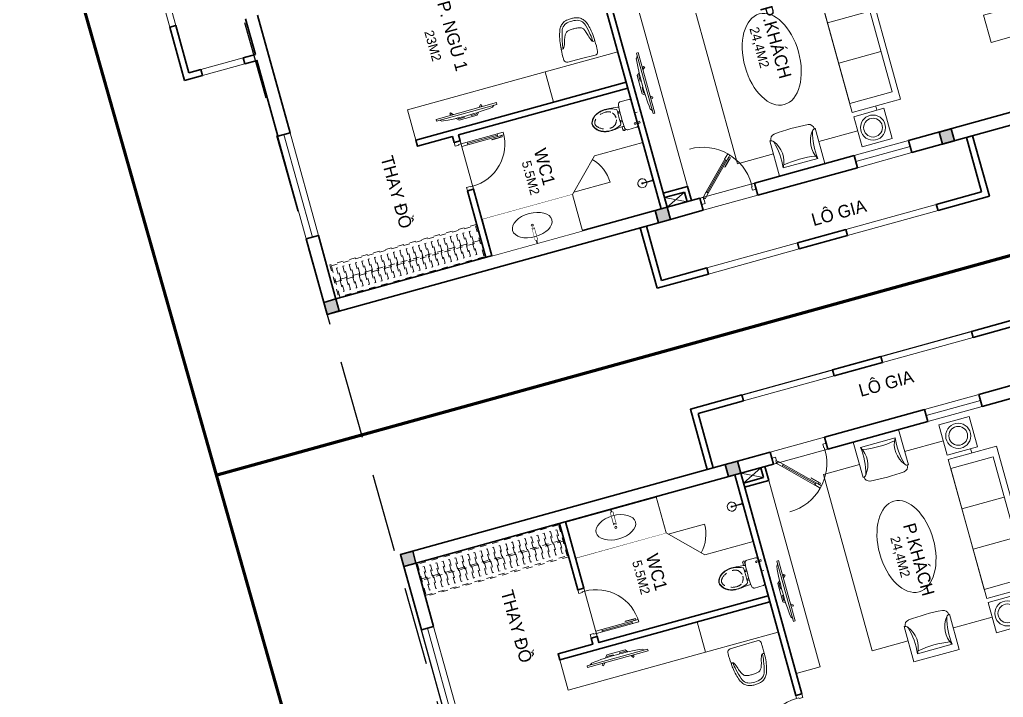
# Model space of a CAD drawing. Header units: metres. Extents: x 568336 to 569219, y 2065964 to 2066430.
# Drawn here: x 568446.15 to 568461.84, y 2066312 to 2066322.81 of the extents above; entities that cross this region are included whole.
import ezdxf

# ---------------------------------------------------------------- set-up
doc = ezdxf.new("R2010")
doc.units = ezdxf.units.M
for name, pattern in [('$AUDIT_BAD_LTYPE2', [0]), ('HIDDEN', [0.375, 0.25, -0.125]), ('X-5M-G-MB PHONGNGU$0$HIDDEN2', [0.1875, 0.125, -0.0625]), ('xref-thap C (mb tang 32-2)$0$HIDDEN', [0.375, 0.25, -0.125])]:
    doc.linetypes.add(name, pattern=pattern)
doc.layers.get('0').update_dxf_attribs({"linetype": 'CONTINUOUS'})
doc.layers.get('DEFPOINTS').update_dxf_attribs({"linetype": 'CONTINUOUS'})
doc.layers.add('-AREA', color=2, linetype='CONTINUOUS', plot=False)
for name, color, linetype, lineweight in [('-CONCRETE', 1, 'CONTINUOUS', 35), ('-DIM', 9, 'CONTINUOUS', 13), ('-DOOR', 137, 'CONTINUOUS', 9), ('-FURNITURE', 46, 'CONTINUOUS', 9), ('-LINE1', 7, 'CONTINUOUS', 18), ('-TEXT', 7, 'CONTINUOUS', 15), ('-WALL', 4, 'CONTINUOUS', 35), ('TEXT25', 2, 'CONTINUOUS', 13)]:
    doc.layers.add(name, color=color, linetype=linetype, lineweight=lineweight)
doc.layers.add('-RANH GIOI LO DAT', color=12, linetype='CONTINUOUS')
doc.layers.add('RANHGIOI', color=2, linetype='HIDDEN')
doc.styles.add('SVN_AVO_thuong', font='')
doc.styles.add('T1', font='', dxfattribs={"height": 200})
doc.styles.add('vnavanth', font='', dxfattribs={"width": 0.8})
doc.styles.get('SVN_AVO_thuong').set_extended_font_data('SVN-Avo')
doc.styles.get('T1').set_extended_font_data('VNgeometric Light')
doc.styles.get('vnavanth').set_extended_font_data('.VnAvantH')

# ---------------------------------------------------------------- blocks, each defined once
blk = doc.blocks.new('*U229')
at = {"linetype": 'X-5M-G-MB PHONGNGU$0$HIDDEN2'}
for points in [[(0, 600), (0, 0), (2590, 0), (2590, 600)], [(2570, 580), (2570, 20), (20, 20), (20, 580)], [(2570, 287), (2570, 313), (20, 313), (20, 287)], [(114, 319), (109, 319), (109, 280), (114, 280)], [(228, 319), (223, 319), (223, 280), (228, 280)], [(342, 319), (337, 319), (337, 280), (342, 280)], [(456, 319), (451, 319), (451, 280), (456, 280)], [(570, 319), (565, 319), (565, 280), (570, 280)], [(684, 319), (679, 319), (679, 280), (684, 280)], [(798, 319), (793, 319), (793, 280), (798, 280)], [(912, 319), (907, 319), (907, 280), (912, 280)], [(1026, 319), (1021, 319), (1021, 280), (1026, 280)], [(1140, 319), (1135, 319), (1135, 280), (1140, 280)], [(1254, 319), (1249, 319), (1249, 280), (1254, 280)], [(1368, 319), (1363, 319), (1363, 280), (1368, 280)], [(1482, 319), (1477, 319), (1477, 280), (1482, 280)], [(1596, 319), (1591, 319), (1591, 280), (1596, 280)], [(1710, 319), (1705, 319), (1705, 280), (1710, 280)], [(1824, 319), (1819, 319), (1819, 280), (1824, 280)], [(1938, 319), (1933, 319), (1933, 280), (1938, 280)], [(2052, 319), (2047, 319), (2047, 280), (2052, 280)], [(2166, 319), (2161, 319), (2161, 280), (2166, 280)], [(2280, 319), (2275, 319), (2275, 280), (2280, 280)], [(2394, 319), (2389, 319), (2389, 280), (2394, 280)], [(2508, 319), (2503, 319), (2503, 280), (2508, 280)]]:
    blk.add_lwpolyline(points, close=True, dxfattribs=at)
for points in [[(122, 313), (122, 515), (100, 515), (100, 313)], [(236, 313), (236, 515), (214, 515), (214, 313)], [(350, 313), (350, 515), (328, 515), (328, 313)], [(464, 313), (464, 515), (442, 515), (442, 313)], [(578, 313), (578, 515), (556, 515), (556, 313)], [(692, 313), (692, 515), (670, 515), (670, 313)], [(806, 313), (806, 515), (784, 515), (784, 313)], [(920, 313), (920, 515), (898, 515), (898, 313)], [(1034, 313), (1034, 515), (1012, 515), (1012, 313)], [(1148, 313), (1148, 515), (1126, 515), (1126, 313)], [(1262, 313), (1262, 515), (1240, 515), (1240, 313)], [(1376, 313), (1376, 515), (1354, 515), (1354, 313)], [(1490, 313), (1490, 515), (1468, 515), (1468, 313)], [(1604, 313), (1604, 515), (1582, 515), (1582, 313)], [(1718, 313), (1718, 515), (1696, 515), (1696, 313)], [(1832, 313), (1832, 515), (1810, 515), (1810, 313)], [(1946, 313), (1946, 515), (1924, 515), (1924, 313)], [(2060, 313), (2060, 515), (2038, 515), (2038, 313)], [(2174, 313), (2174, 515), (2152, 515), (2152, 313)], [(2288, 313), (2288, 515), (2266, 515), (2266, 313)], [(2402, 313), (2402, 515), (2380, 515), (2380, 313)], [(2516, 313), (2516, 515), (2494, 515), (2494, 313)], [(100, 287), (100, 92), (122, 92), (122, 287)], [(214, 287), (214, 92), (236, 92), (236, 287)], [(328, 287), (328, 92), (350, 92), (350, 287)], [(442, 287), (442, 92), (464, 92), (464, 287)], [(556, 287), (556, 92), (578, 92), (578, 287)], [(670, 287), (670, 92), (692, 92), (692, 287)], [(784, 287), (784, 92), (806, 92), (806, 287)], [(898, 287), (898, 92), (920, 92), (920, 287)], [(1012, 287), (1012, 92), (1034, 92), (1034, 287)], [(1126, 287), (1126, 92), (1148, 92), (1148, 287)], [(1240, 287), (1240, 92), (1262, 92), (1262, 287)], [(1354, 287), (1354, 92), (1376, 92), (1376, 287)], [(1468, 287), (1468, 92), (1490, 92), (1490, 287)], [(1582, 287), (1582, 92), (1604, 92), (1604, 287)], [(1696, 287), (1696, 92), (1718, 92), (1718, 287)], [(1810, 287), (1810, 92), (1832, 92), (1832, 287)], [(1924, 287), (1924, 92), (1946, 92), (1946, 287)], [(2038, 287), (2038, 92), (2060, 92), (2060, 287)], [(2152, 287), (2152, 92), (2174, 92), (2174, 287)], [(2266, 287), (2266, 92), (2288, 92), (2288, 287)], [(2380, 287), (2380, 92), (2402, 92), (2402, 287)], [(2494, 287), (2494, 92), (2516, 92), (2516, 287)]]:
    blk.add_lwpolyline(points, dxfattribs=at)
blk = doc.blocks.new('Sink_Cicle')
blk.add_lwpolyline([(17, -50), (-17, -50), (-18, -252), (17, -252)], close=True)
blk.add_circle((0, -300), 17.5)
at = {"layer": 'DEFPOINTS'}
blk.add_line((0, -100), (0, 0), dxfattribs=at)
blk.add_wipeout([(17, -50), (-17, -50), (-18, -252), (17, -252)])
at = {"layer": '-FURNITURE', "linetype": 'Continuous'}
blk.add_ellipse((0, -300), major_axis=(-325, 0), ratio=0.584615, dxfattribs=at)
blk.add_line((-18, -237), (17, -237))
blk = doc.blocks.new('*U230')
at = {"ltscale": 300}
blk.add_lwpolyline([(0, 0), (1500, 0), (1500, -600), (0, -600)], close=True, dxfattribs=at)
blk.add_wipeout([(0, 0), (1500, 0), (1500, -600), (0, -600)], dxfattribs=at)
blk.add_blockref('Sink_Cicle', (750, 0), dxfattribs=at)
blk = doc.blocks.new('A$C18251349')
at = {"layer": '-LINE1'}
for points in [[(900, 4650), (1000, 4650), (1000, 3150), (900, 3150)], [(1000, 2350), (900, 2350), (900, 850), (1000, 850)]]:
    blk.add_lwpolyline(points, close=True, dxfattribs=at)
at = {"layer": '-WALL'}
for p, q in [((0, 5500), (1000, 5500)), ((0, 5500), (0, 5400)), ((1000, 4650), (1000, 5500)), ((0, 5400), (900, 5400)), ((900, 4650), (900, 5400)), ((900, 4650), (1000, 4650)), ((1000, 4650), (910, 4650)), ((900, 3150), (1000, 3150)), ((900, 3150), (900, 2350)), ((1000, 3150), (1000, 2350)), ((900, 2350), (1000, 2350)), ((900, 850), (1000, 850)), ((900, 850), (900, 100)), ((1000, 850), (1000, 0)), ((900, 100), (0, 100)), ((0, 100), (0, 0)), ((0, 0), (1000, 0))]:
    blk.add_line(p, q, dxfattribs=at)
blk = doc.blocks.new('A$C18091ED7')
for p, q in [((0, -42), (0, 0)), ((146, -27), (179, -27)), ((146, -27), (146, -30)), ((146, -30), (166, -30)), ((153, -37), (146, -30)), ((152, 0), (152, -27)), ((152, 0), (179, 0)), ((153, -37), (166, -37)), ((153, -40), (153, -37)), ((153, -40), (178, -40)), ((153, -40), (178, -40)), ((153, -40), (153, -42)), ((185, -30), (166, -30)), ((178, -37), (166, -37)), ((185, -30), (178, -37)), ((178, -37), (178, -40)), ((178, -40), (178, -42)), ((179, 0), (179, -27)), ((179, -27), (185, -27)), ((185, -27), (185, -30)), ((-83, -267), (-83, -300)), ((-83, -278), (-83, -288)), ((-61, -290), (-83, -290)), ((-63, -265), (-81, -265)), ((-61, -267), (-61, -300)), ((61, -267), (61, -300)), ((61, -290), (83, -290)), ((63, -265), (81, -265)), ((83, -267), (83, -300)), ((83, -278), (83, -288)), ((165, -262), (165, -290)), ((168, -260), (228, -260)), ((168, -292), (207, -292)), ((231, -274), (231, -262))]:
    blk.add_line(p, q)
for points in [[(230, -219, -0.137407), (225, -235), (222, -241, -0.236081), (198, -255, -0.051961), (-198, -255, -0.236081), (-222, -241), (-225, -235, -0.137407), (-230, -219), (-230, -72, -0.198912), (-226, -63), (-209, -46, -0.198912), (-200, -42), (0, -42), (200, -42, -0.198912), (209, -46), (226, -63, -0.198912), (230, -72)], [(144, -619, -0.212405), (26, -734, -0.027685), (-1, -739, -0.022279), (-26, -734, -0.212405), (-144, -619, -0.142796), (-167, -428, -0.093005), (-128, -309, -0.256439), (-111, -300), (0, -300), (111, -300, -0.256439), (128, -309, -0.093005), (167, -428, -0.142796)]]:
    blk.add_lwpolyline(points, format="xyb", close=True)
at = {"linetype": 'xref-thap C (mb tang 32-2)$0$HIDDEN', "ltscale": 100}
blk.add_lwpolyline([(61, -669, -0.199031), (0, -699, -0.199031), (-61, -669, -0.218924), (-132, -478, -0.153791), (-112, -404, -0.236701), (0, -348, -0.236701), (112, -404, -0.153791), (132, -478, -0.218924)], format="xyb", close=True, dxfattribs=at)
blk.add_circle((166, -78), 13.9)
for centre, radius, start, end in [((-81, -267), 1.98, 90, 180), ((-63, -267), 1.98, 0, 90), ((63, -267), 1.98, 90, 180), ((81, -267), 1.98, 0, 90), ((168, -262), 2.47, 90, 180), ((168, -290), 2.47, 180, 270), ((207, -277), 15.5, 270, 306.4659), ((168, -225), 80.1, 306.4659, 320.3123), ((228, -274), 2.47, 320.3123, 0)]:
    blk.add_arc(centre, radius, start, end)
for points in [[(-156, -259), (-157, -267), (-164, -328), (-169, -385), (-184, -528), (-136, -679), (-50, -735), (-20, -741), (0, -744)], [(156, -259), (157, -267), (164, -328), (169, -385), (184, -528), (136, -679), (50, -735), (20, -741), (0, -744)]]:
    blk.add_open_spline(points, degree=3, knots=[130.613938, 130.613938, 130.613938, 130.613938, 152.852109, 311.129351, 417.703951, 561.383393, 697.692632, 710.812262, 710.812262, 710.812262, 710.812262])
blk = doc.blocks.new('*U152')
at = {"linetype": '$AUDIT_BAD_LTYPE2'}
for p, q in [((70, 100), (70, 700)), ((90, 700), (90, 100))]:
    blk.add_line(p, q, dxfattribs=at)
for points in [[(50, 700), (90, 700), (90, 800), (50, 800), (50, 700)], [(50, 703), (50, 100)], [(50, 100), (90, 100), (90, 0), (50, 0), (50, 100)]]:
    blk.add_lwpolyline(points)
for points in [[(118, 595), (118, 764), (90, 764), (90, 736), (113, 736), (113, 595)], [(0, 0), (50, 0), (50, -40), (60, -40), (60, -100), (0, -100)], [(900, 0), (850, 0), (850, -40), (840, -40), (840, -100), (900, -100)]]:
    blk.add_lwpolyline(points, close=True)
at = {"linetype": '$AUDIT_BAD_LTYPE2', "ltscale": 0.3}
blk.add_arc((50, 0), 800, 0, 90, dxfattribs=at)
blk = doc.blocks.new('XR.MB.LM123$0$tvi 1')
blk.add_lwpolyline([(29, 0), (29, -1000), (0, -1000), (0, 0)], close=True)
for points in [[(29, -50), (52, -81)], [(-24, -236), (-39, -252)], [(0, -285), (-39, -252)], [(0, -256), (-24, -236)], [(70, -315), (111, -350), (111, -650), (70, -685)], [(89, -446), (89, -360), (71, -345)], [(89, -446), (73, -446)], [(89, -554), (89, -640), (71, -655)], [(89, -554), (73, -554)], [(0, -715), (-39, -748)], [(-24, -764), (-39, -748)], [(0, -744), (-24, -764)], [(29, -950), (52, -919)]]:
    blk.add_lwpolyline(points)
blk.add_arc((-4025, -500), 4099, 354.1311, 5.8689)
blk = doc.blocks.new('*U210')
at = {"linetype": '$AUDIT_BAD_LTYPE2'}
for p, q in [((135, 57), (559, 481)), ((573, 467), (149, 42))]:
    blk.add_line(p, q, dxfattribs=at)
for points in [[(547, 497), (121, 71)], [(545, 495), (573, 467), (644, 537), (616, 566), (545, 495)], [(121, 71), (149, 42), (78, -28), (50, 0), (121, 71)]]:
    blk.add_lwpolyline(points)
for points in [[(519, 372), (639, 492), (619, 512), (599, 492), (615, 476), (515, 376)], [(0, 0), (50, 0), (50, -40), (60, -40), (60, -100), (0, -100)], [(900, 0), (850, 0), (850, -40), (840, -40), (840, -100), (900, -100)]]:
    blk.add_lwpolyline(points, close=True)
at = {"linetype": '$AUDIT_BAD_LTYPE2', "ltscale": 0.3}
blk.add_arc((50, 0), 800, 0, 90, dxfattribs=at)
blk = doc.blocks.new('ghe11asdsdsdsd')
at = {"layer": '-FURNITURE', "ltscale": 5}
for p, q in [((-454, 642), (-454, -60)), ((447, 643), (445, -59)), ((339, 75), (-348, 74)), ((445, -59), (-454, -60))]:
    blk.add_line(p, q, dxfattribs=at)
for centre, radius, start, end in [((14, -3057), 3816, 85.1505, 95.3732), ((-557, 172), 481, 73.628, 77.6744), ((-330, 640), 103, 97.7909, 180.472), ((-435, 586), 50, 17.2905, 73.628), ((-753, 311), 469, 329.603, 39.8271), ((-1717, 235), 1379, 353.2677, 15.3477), ((745, 311), 469, 140.0382, 210.2652), ((1709, 233), 1379, 164.5193, 186.6002), ((322, 644), 103, 359.5522, 82.2333), ((428, 586), 50, 106.2084, 162.5459), ((548, 172), 481, 102.162, 106.2084), ((-1, -1576), 1730, 79.6029, 100.5814)]:
    blk.add_arc(centre, radius, start, end, dxfattribs=at)
blk = doc.blocks.new('GHE600')
at = {"layer": '-FURNITURE'}
for p, q in [((269950, 8710), (270650, 8710)), ((269950, 8043), (270650, 8043))]:
    blk.add_line(p, q, dxfattribs=at)
for points in [[(270146, 9595), (270146, 10095), (270646, 10095), (270646, 9595)], [(269850, 9526), (270650, 9526), (270650, 7226), (269850, 7226)], [(269950, 9376), (270650, 9376), (270650, 7376), (269950, 7376)], [(270146, 7158), (270146, 6658), (270646, 6658), (270646, 7158)]]:
    blk.add_lwpolyline(points, close=True, dxfattribs=at)
at = {"layer": '-FURNITURE', "elevation": 0}
for points in [[(271287, 9830), (270646, 9832)], [(272038, 6909), (272634, 6908), (272634, 9823), (272038, 9826)], [(270262, 9595), (270262, 9526)], [(270262, 7226), (270262, 7158)], [(270646, 6917), (271287, 6913)]]:
    blk.add_lwpolyline(points, dxfattribs=at)
at = {"layer": '-FURNITURE'}
for centre, radius in [((270396, 9845), 200), ((270396, 9845), 150), ((270396, 6908), 200), ((270396, 6908), 150)]:
    blk.add_circle(centre, radius, dxfattribs=at)
at = {"layer": '-FURNITURE', "extrusion": (0, 0, -1)}
blk.add_ellipse((271662, 8365), major_axis=(0, 750), ratio=0.589994, dxfattribs=at)
at = {"layer": '-FURNITURE', "zscale": 0.83397927038413}
for p, xscale, yscale, rotation in [((271659, 10145, 0), 0.83397927038413, 0.83397927038413, 179.9447021404027), ((271659, 6608, 0), -0.8339792703841301, 0.8339792703841301, 0.05529785959737722)]:
    blk.add_blockref('ghe11asdsdsdsd', p, dxfattribs=dict(at, xscale=xscale, yscale=yscale, rotation=rotation))
blk = doc.blocks.new('shower')
for points in [[(180919, -32316), (180912, -32316), (180912, -32147), (180919, -32147)], [(180929, -32327), (180902, -32327), (180902, -32316), (180929, -32316)]]:
    blk.add_lwpolyline(points, close=True)
for radius, start, end in [(72, 272.7907, 267.2093), (8.35, 294.8355, 245.1645)]:
    blk.add_arc((180916, -32147), radius, start, end)
blk = doc.blocks.new('*U18')
at = {"linetype": '$AUDIT_BAD_LTYPE2'}
for p, q in [((70, 100), (70, 600)), ((90, 600), (90, 100))]:
    blk.add_line(p, q, dxfattribs=at)
for points in [[(50, 600), (90, 600), (90, 700), (50, 700), (50, 600)], [(50, 603), (50, 100)], [(50, 100), (90, 100), (90, 0), (50, 0), (50, 100)]]:
    blk.add_lwpolyline(points)
for points in [[(118, 495), (118, 664), (90, 664), (90, 636), (113, 636), (113, 495)], [(0, 0), (50, 0), (50, -40), (60, -40), (60, -100), (0, -100)], [(800, 0), (750, 0), (750, -40), (740, -40), (740, -100), (800, -100)]]:
    blk.add_lwpolyline(points, close=True)
at = {"linetype": '$AUDIT_BAD_LTYPE2', "ltscale": 0.3}
blk.add_arc((50, 0), 700, 0, 90, dxfattribs=at)
blk = doc.blocks.new('A$C5C575821')
at = {"layer": '-CONCRETE'}
h = blk.add_hatch(color=256, dxfattribs=at)
h.dxf.hatch_style = 1
h.paths.add_polyline_path([(0, 200), (0, 0), (200, 0), (200, 200)])
blk.add_lwpolyline([(0, 0), (200, 0), (200, 200), (0, 200)], close=True, dxfattribs=at)
blk = doc.blocks.new('A$C7D524948')
at = {"layer": '-FURNITURE'}
for points in [[(0, 825, 0.023749), (-77, 820, 0.11104), (-175, 786, 0.085168), (-235, 733, 0.08855), (-282, 649, 0.027906), (-316, 526, 0.028342), (-340, 373, 0.04712), (-341, 283, 0.513527), (-285, 300, 0.059578), (-243, 414, -0.034465), (-213, 507, -0.059277), (-183, 564, -0.166146), (-133, 600, -0.052564), (-76, 612, -0.028554), (0, 615, -3.543335)], [(0, 825, -0.023749), (77, 820, -0.11104), (175, 786, -0.085168), (235, 733, -0.08855), (282, 649, -0.027906), (316, 526, -0.028342), (340, 373, -0.04712), (341, 283, -0.513527), (285, 300, -0.059578), (243, 414, 0.034465), (213, 507, 0.059277), (183, 564, 0.166146), (133, 600, 0.052564), (76, 612, 0.028554), (0, 615, 3.543335)], [(-1, 774, 0.105584), (-138, 751, 0.083976), (-176, 728, 0.149302), (-241, 626, 0.024909), (-289, 424, 0.026439), (-307, 278, -0.886333)], [(-1, 774, -0.105584), (137, 751, -0.083976), (175, 728, -0.149302), (240, 626, -0.024909), (288, 424, -0.026439), (305, 278, 0.886333)], [(-343, 328, 0.022671), (-350, 124, 0.012122), (-346, 57, 0.405508), (-279, 0), (0, 0)], [(343, 328, -0.022671), (350, 124, -0.012122), (346, 57, -0.405508), (279, 0), (0, 0)]]:
    blk.add_lwpolyline(points, format="xyb", dxfattribs=at)
blk = doc.blocks.new('M38-T2')
at = {"layer": '-DOOR'}
for points in [[(198130, -1425178), (197930, -1425178), (197930, -1426078), (198130, -1426078)], [(198130, -1427728), (197930, -1427728), (197930, -1428628), (198130, -1428628)], [(199180, -1434545), (200880, -1434545), (200880, -1434745), (199180, -1434745)]]:
    blk.add_lwpolyline(points, close=True, dxfattribs=at)
for points in [[(198030, -1426078), (198030, -1425178)], [(199230, -1432072), (200030, -1432072)], [(199180, -1434645), (200880, -1434645)]]:
    blk.add_lwpolyline(points, dxfattribs=at)
at = {"layer": '-FURNITURE'}
blk.add_line((199230, -1429272), (199230, -1430072), dxfattribs=at)
for points in [[(201445, -1428772), (198362, -1428772), (198362, -1429172), (201445, -1429172)], [(200730, -1430472), (200230, -1430472), (200230, -1429272), (200730, -1429272)], [(200730, -1432748), (200730, -1430472), (200230, -1430472), (200230, -1432748)]]:
    blk.add_lwpolyline(points, close=True, dxfattribs=at)
for points in [[(198130, -1428842), (198292, -1429172)], [(198292, -1428842), (198130, -1429172)]]:
    blk.add_lwpolyline(points, dxfattribs=at)
blk.add_arc((198758, -1430544), 600, 45, 90, dxfattribs=at)
at = {"layer": '-RANH GIOI LO DAT', "linetype": 'HIDDEN', "ltscale": 10, "const_width": 50}
blk.add_lwpolyline([(195930, -1416971), (195930, -1437240), (204930, -1437179), (204930, -1416971)], close=True, dxfattribs=at)
at = {"layer": '-WALL', "linetype": 'Continuous', "ltscale": 10}
for p, q in [((197930, -1422272), (197930, -1425178)), ((198130, -1422272), (198130, -1425178)), ((197930, -1427728), (197930, -1426078)), ((198130, -1427728), (198130, -1426078)), ((197930, -1428628), (197930, -1429272)), ((198130, -1428628), (198130, -1429172)), ((199230, -1432172), (199230, -1432072)), ((200030, -1432172), (200030, -1432072))]:
    blk.add_line(p, q, dxfattribs=at)
at = {"layer": '-WALL'}
for p, q in [((197930, -1425178), (198130, -1425178)), ((197930, -1426078), (198130, -1426078)), ((198130, -1427728), (197930, -1427728)), ((198130, -1428628), (197930, -1428628)), ((198362, -1428772), (198130, -1428772)), ((198362, -1428772), (198362, -1429172)), ((198292, -1428842), (198130, -1428842)), ((198292, -1428842), (198292, -1429172)), ((201780, -1429172), (198130, -1429172)), ((201780, -1429172), (201780, -1429272)), ((197930, -1429372), (197931, -1434745)), ((201780, -1429272), (198130, -1429272)), ((200030, -1432172), (200030, -1432072)), ((198131, -1434545), (199180, -1434545)), ((197930, -1434745), (199180, -1434745))]:
    blk.add_line(p, q, dxfattribs=at)
for points in [[(200230, -1429272), (200230, -1432748), (200130, -1432748), (200130, -1432172), (200030, -1432172)], [(200030, -1432072), (200130, -1432072), (200130, -1429272)], [(199180, -1434745), (199180, -1434545)]]:
    blk.add_lwpolyline(points, dxfattribs=at)
at = {"layer": '-DOOR', "xscale": -1, "rotation": 270}
blk.add_blockref('*U210', (198130, -1428628), dxfattribs=at)
at = {"layer": '-DOOR', "rotation": 180}
blk.add_blockref('*U152', (202680, -1429272), dxfattribs=at)
at = {"layer": '-DOOR', "xscale": -1}
blk.add_blockref('*U18', (200030, -1432072), dxfattribs=at)
at = {"layer": '-FURNITURE', "xscale": -1}
for name, p, rotation in [('GHE600', (208325, -1155273), 89.99999998994852), ('shower', (17683, -1461565), 179.9893314903459)]:
    blk.add_blockref(name, p, dxfattribs=dict(at, rotation=rotation))
at = {"layer": '-FURNITURE', "extrusion": (0, 0, -1), "xscale": -1}
for p, rotation in [((-200632, -1428961), 90.00368972240832), ((-200465, -1432351), 180.0036897224084)]:
    blk.add_blockref('XR.MB.LM123$0$tvi 1', p, dxfattribs=dict(at, rotation=rotation))
at = {"layer": '-FURNITURE', "xscale": -1}
blk.add_blockref('A$C18091ED7', (199722, -1429230), dxfattribs=at)
at = {"layer": '-FURNITURE', "xscale": -0.8, "yscale": 0.8, "zscale": 0.8, "rotation": 271.3951721860647}
blk.add_blockref('A$C7D524948', (200780, -1429857), dxfattribs=at)
at = {"layer": '-FURNITURE', "extrusion": (0, 0, -1), "xscale": 0.916666666665974, "yscale": 0.916666666665974, "zscale": -0.916666666665974, "rotation": 90.00000000000001}
blk.add_blockref('*U229', (-198132, -1434546), dxfattribs=at)
at = {"layer": '-WALL', "xscale": -1}
blk.add_blockref('A$C18251349', (197930, -1429672), dxfattribs=at)
at = {"layer": '-WALL'}
blk.add_blockref('A$C5C575821', (197930, -1429372), dxfattribs=at)
at = {"layer": '-WALL', "rotation": 359.6113596927458}
blk.add_blockref('A$C5C575821', (197930, -1434745), dxfattribs=at)
at = {"layer": '-TEXT', "color": 2, "style": 'vnavanth'}
blk.add_text('L¤ GIA', height=200, rotation=90, dxfattribs=at).set_placement((197467, -1427002))
blk.add_text('wc1', height=200, dxfattribs=at).set_placement((198994, -1430983))
at = {"layer": 'TEXT25'}
for s, height, rotation, style, p in [('P.KHÁCH', 200, 0, 'SVN_AVO_thuong', (199617, -1426899)), ('24,4M2', 150, 0, 'T1', (199758, -1427149)), ('5.5M2', 150, 360, 'T1', (199028, -1431219)), ('THAY ĐỒ', 200, 0, 'SVN_AVO_thuong', (198935, -1433367))]:
    blk.add_text(s, height=height, rotation=rotation, dxfattribs=dict(at, style=style)).set_placement(p)
at = {"layer": '-FURNITURE', "extrusion": (0, 0, -1), "zscale": -1, "rotation": 270}
blk.add_blockref('*U230', (-198130, -1430572), dxfattribs=at)
at = {"layer": '-AREA'}
blk.add_lwpolyline([(204930, -1435945), (202122, -1435945), (202122, -1434745), (197931, -1434745), (197929, -1429672), (196930, -1429672), (196930, -1424172), (197930, -1424172), (197930, -1418971), (204930, -1418971)], close=True, dxfattribs=at)
at = {"layer": '-FURNITURE'}
for p, q in [((199230, -1430072), (198730, -1430572)), ((198730, -1430572), (198130, -1430572))]:
    blk.add_line(p, q, dxfattribs=at)
blk.add_lwpolyline([(198758, -1430544), (198758, -1429944)], dxfattribs=at)
at = {"layer": '-WALL'}
blk.add_line((198130, -1429272), (198130, -1434625), dxfattribs=at)
blk.add_lwpolyline([(198130, -1432072), (199230, -1432072), (199230, -1432172), (198130, -1432172)], dxfattribs=at)
blk = doc.blocks.new('*U231')
at = {"linetype": 'X-5M-G-MB PHONGNGU$0$HIDDEN2'}
for points in [[(0, 600), (0, 0), (2645, 0), (2645, 600)], [(2625, 580), (2625, 20), (20, 20), (20, 580)], [(2625, 287), (2625, 313), (20, 313), (20, 287)], [(114, 319), (109, 319), (109, 280), (114, 280)], [(228, 319), (223, 319), (223, 280), (228, 280)], [(342, 319), (337, 319), (337, 280), (342, 280)], [(456, 319), (451, 319), (451, 280), (456, 280)], [(570, 319), (565, 319), (565, 280), (570, 280)], [(684, 319), (679, 319), (679, 280), (684, 280)], [(798, 319), (793, 319), (793, 280), (798, 280)], [(912, 319), (907, 319), (907, 280), (912, 280)], [(1026, 319), (1021, 319), (1021, 280), (1026, 280)], [(1140, 319), (1135, 319), (1135, 280), (1140, 280)], [(1254, 319), (1249, 319), (1249, 280), (1254, 280)], [(1368, 319), (1363, 319), (1363, 280), (1368, 280)], [(1482, 319), (1477, 319), (1477, 280), (1482, 280)], [(1596, 319), (1591, 319), (1591, 280), (1596, 280)], [(1710, 319), (1705, 319), (1705, 280), (1710, 280)], [(1824, 319), (1819, 319), (1819, 280), (1824, 280)], [(1938, 319), (1933, 319), (1933, 280), (1938, 280)], [(2052, 319), (2047, 319), (2047, 280), (2052, 280)], [(2166, 319), (2161, 319), (2161, 280), (2166, 280)], [(2280, 319), (2275, 319), (2275, 280), (2280, 280)], [(2394, 319), (2389, 319), (2389, 280), (2394, 280)], [(2508, 319), (2503, 319), (2503, 280), (2508, 280)]]:
    blk.add_lwpolyline(points, close=True, dxfattribs=at)
for points in [[(122, 313), (122, 515), (100, 515), (100, 313)], [(236, 313), (236, 515), (214, 515), (214, 313)], [(350, 313), (350, 515), (328, 515), (328, 313)], [(464, 313), (464, 515), (442, 515), (442, 313)], [(578, 313), (578, 515), (556, 515), (556, 313)], [(692, 313), (692, 515), (670, 515), (670, 313)], [(806, 313), (806, 515), (784, 515), (784, 313)], [(920, 313), (920, 515), (898, 515), (898, 313)], [(1034, 313), (1034, 515), (1012, 515), (1012, 313)], [(1148, 313), (1148, 515), (1126, 515), (1126, 313)], [(1262, 313), (1262, 515), (1240, 515), (1240, 313)], [(1376, 313), (1376, 515), (1354, 515), (1354, 313)], [(1490, 313), (1490, 515), (1468, 515), (1468, 313)], [(1604, 313), (1604, 515), (1582, 515), (1582, 313)], [(1718, 313), (1718, 515), (1696, 515), (1696, 313)], [(1832, 313), (1832, 515), (1810, 515), (1810, 313)], [(1946, 313), (1946, 515), (1924, 515), (1924, 313)], [(2060, 313), (2060, 515), (2038, 515), (2038, 313)], [(2174, 313), (2174, 515), (2152, 515), (2152, 313)], [(2288, 313), (2288, 515), (2266, 515), (2266, 313)], [(2402, 313), (2402, 515), (2380, 515), (2380, 313)], [(2516, 313), (2516, 515), (2494, 515), (2494, 313)], [(100, 287), (100, 92), (122, 92), (122, 287)], [(214, 287), (214, 92), (236, 92), (236, 287)], [(328, 287), (328, 92), (350, 92), (350, 287)], [(442, 287), (442, 92), (464, 92), (464, 287)], [(556, 287), (556, 92), (578, 92), (578, 287)], [(670, 287), (670, 92), (692, 92), (692, 287)], [(784, 287), (784, 92), (806, 92), (806, 287)], [(898, 287), (898, 92), (920, 92), (920, 287)], [(1012, 287), (1012, 92), (1034, 92), (1034, 287)], [(1126, 287), (1126, 92), (1148, 92), (1148, 287)], [(1240, 287), (1240, 92), (1262, 92), (1262, 287)], [(1354, 287), (1354, 92), (1376, 92), (1376, 287)], [(1468, 287), (1468, 92), (1490, 92), (1490, 287)], [(1582, 287), (1582, 92), (1604, 92), (1604, 287)], [(1696, 287), (1696, 92), (1718, 92), (1718, 287)], [(1810, 287), (1810, 92), (1832, 92), (1832, 287)], [(1924, 287), (1924, 92), (1946, 92), (1946, 287)], [(2038, 287), (2038, 92), (2060, 92), (2060, 287)], [(2152, 287), (2152, 92), (2174, 92), (2174, 287)], [(2266, 287), (2266, 92), (2288, 92), (2288, 287)], [(2380, 287), (2380, 92), (2402, 92), (2402, 287)], [(2494, 287), (2494, 92), (2516, 92), (2516, 287)]]:
    blk.add_lwpolyline(points, dxfattribs=at)
blk = doc.blocks.new('*U232')
at = {"ltscale": 300}
blk.add_lwpolyline([(0, 0), (1500, 0), (1500, -600), (0, -600)], close=True, dxfattribs=at)
blk.add_wipeout([(0, 0), (1500, 0), (1500, -600), (0, -600)], dxfattribs=at)
blk.add_blockref('Sink_Cicle', (750, 0), dxfattribs=at)
blk = doc.blocks.new('A$C2896516a')
for points in [[(75, 1386), (525, 1386), (525, 1836), (75, 1836), (75, 1386)], [(725, 1386), (1175, 1386), (1175, 1836), (725, 1836), (725, 1386)], [(1375, 1386), (1825, 1386), (1825, 1836), (1375, 1836), (1375, 1386)], [(75, 450), (525, 450), (525, 0), (75, 0), (75, 450)], [(725, 450), (1175, 450), (1175, 0), (725, 0), (725, 450)], [(1375, 450), (1825, 450), (1825, 0), (1375, 0), (1375, 450)]]:
    blk.add_lwpolyline(points)
blk.add_lwpolyline([(0, 518), (1900, 518), (1900, 1318), (0, 1318)], close=True)
blk = doc.blocks.new('M39-T2')
at = {"layer": '-DOOR'}
for points in [[(204184, -1491409), (204384, -1491409), (204384, -1492309), (204184, -1492309)], [(204184, -1493959), (204384, -1493959), (204384, -1494859), (204184, -1494859)], [(203134, -1500883), (201434, -1500883), (201434, -1501083), (203134, -1501083)]]:
    blk.add_lwpolyline(points, close=True, dxfattribs=at)
for points in [[(204284, -1492309), (204284, -1491409)], [(203084, -1498302), (202284, -1498302)], [(203134, -1500983), (201434, -1500983)]]:
    blk.add_lwpolyline(points, dxfattribs=at)
at = {"layer": '-FURNITURE'}
blk.add_line((203084, -1495502), (203084, -1496302), dxfattribs=at)
for points in [[(200869, -1495002), (203952, -1495002), (203952, -1495402), (200869, -1495402)], [(201584, -1496702), (202084, -1496702), (202084, -1495502), (201584, -1495502)], [(201584, -1498978), (201584, -1496702), (202084, -1496702), (202084, -1498978)]]:
    blk.add_lwpolyline(points, close=True, dxfattribs=at)
for points in [[(204184, -1495072), (204022, -1495402)], [(204022, -1495072), (204184, -1495402)]]:
    blk.add_lwpolyline(points, dxfattribs=at)
blk.add_arc((203556, -1496774), 600, 90, 135, dxfattribs=at)
at = {"layer": '-LINE1'}
for points in [[(200084, -1501983), (200084, -1501283)], [(200184, -1501283), (200184, -1501983)], [(197950, -1502183), (199300, -1502183)], [(199300, -1502283), (197950, -1502283)]]:
    blk.add_lwpolyline(points, dxfattribs=at)
at = {"layer": '-RANH GIOI LO DAT', "linetype": 'HIDDEN', "ltscale": 10, "const_width": 50}
blk.add_lwpolyline([(197384, -1483202), (197384, -1503531), (206384, -1503470), (206384, -1483202)], close=True, dxfattribs=at)
at = {"layer": '-WALL', "linetype": 'Continuous', "ltscale": 10}
for p, q in [((204184, -1488502), (204184, -1491409)), ((204384, -1488502), (204384, -1491409)), ((204184, -1493959), (204184, -1492309)), ((204384, -1493959), (204384, -1492309)), ((204184, -1494859), (204184, -1495402)), ((204384, -1494859), (204384, -1495502)), ((202284, -1498402), (202284, -1498302)), ((203084, -1498402), (203084, -1498302))]:
    blk.add_line(p, q, dxfattribs=at)
at = {"layer": '-WALL'}
for p, q in [((204384, -1491409), (204184, -1491409)), ((204384, -1492309), (204184, -1492309)), ((204184, -1493959), (204384, -1493959)), ((203952, -1495002), (204184, -1495002)), ((203952, -1495002), (203952, -1495402)), ((204184, -1494859), (204384, -1494859)), ((204022, -1495072), (204184, -1495072)), ((204022, -1495072), (204022, -1495402)), ((200534, -1495402), (204184, -1495402)), ((200534, -1495502), (204184, -1495502)), ((204184, -1500885), (204184, -1495502)), ((204384, -1501083), (204384, -1495602)), ((202284, -1498402), (202284, -1498302)), ((201434, -1500883), (199488, -1500883)), ((204186, -1500883), (203134, -1500883)), ((200084, -1501083), (199496, -1501083)), ((200084, -1501283), (200084, -1501083)), ((201434, -1501083), (200176, -1501083)), ((200184, -1501283), (200184, -1501083)), ((204384, -1501083), (203134, -1501083)), ((200184, -1501283), (200084, -1501283)), ((200084, -1501983), (200184, -1501983)), ((200084, -1502183), (200084, -1501983)), ((200184, -1502283), (200184, -1501983)), ((199300, -1502283), (199300, -1502183)), ((199300, -1502183), (200084, -1502183)), ((199300, -1502283), (200184, -1502283))]:
    blk.add_line(p, q, dxfattribs=at)
for points in [[(202084, -1495502), (202084, -1498978), (202184, -1498978), (202184, -1498402), (202284, -1498402)], [(202284, -1498302), (202184, -1498302), (202184, -1495502)], [(201434, -1501083), (201434, -1500883)], [(203134, -1501083), (203134, -1500883)]]:
    blk.add_lwpolyline(points, dxfattribs=at)
at = {"layer": '-DOOR', "rotation": 90.00000000000001}
blk.add_blockref('*U210', (204185, -1494859), dxfattribs=at)
at = {"layer": '-DOOR'}
blk.add_blockref('*U18', (202284, -1498302), dxfattribs=at)
at = {"layer": '-FURNITURE', "xscale": -1}
blk.add_blockref('A$C2896516a', (203103, -1489723), dxfattribs=at)
at = {"layer": '-FURNITURE'}
for name, p, rotation in [('GHE600', (193989, -1221503), 270.0000000100515), ('shower', (384631, -1527795), 180.010668509654)]:
    blk.add_blockref(name, p, dxfattribs=dict(at, rotation=rotation))
at = {"layer": '-FURNITURE', "extrusion": (0, 0, -1)}
for p, rotation in [((-201683, -1495191), 269.9963102775917), ((-201850, -1498581), 179.9963102775916)]:
    blk.add_blockref('XR.MB.LM123$0$tvi 1', p, dxfattribs=dict(at, rotation=rotation))
at = {"layer": '-FURNITURE'}
blk.add_blockref('A$C18091ED7', (202593, -1495460), dxfattribs=at)
at = {"layer": '-FURNITURE', "xscale": 0.8, "yscale": 0.8, "zscale": 0.8, "rotation": 88.60482781393533}
blk.add_blockref('A$C7D524948', (201535, -1496088), dxfattribs=at)
at = {"layer": '-FURNITURE', "extrusion": (0, 0, -1), "xscale": -0.916666666665974, "yscale": 0.916666666665974, "zscale": -0.916666666665974, "rotation": 270}
blk.add_blockref('*U231', (-204184, -1500834), dxfattribs=at)
at = {"layer": '-WALL'}
blk.add_blockref('A$C18251349', (204384, -1495902), dxfattribs=at)
at = {"layer": '-WALL', "xscale": -1}
for p in [(204384, -1490902), (204384, -1495602)]:
    blk.add_blockref('A$C5C575821', p, dxfattribs=at)
at = {"layer": '-WALL', "xscale": -1, "rotation": 0.7772228133207282}
blk.add_blockref('A$C5C575821', (204384, -1501083), dxfattribs=at)
at = {"layer": '-TEXT', "color": 2, "style": 'vnavanth'}
blk.add_text('L¤ GIA', height=200, rotation=90, dxfattribs=at).set_placement((205096, -1493232))
blk.add_text('wc1', height=200, dxfattribs=at).set_placement((202742, -1497213))
at = {"layer": 'TEXT25'}
for s, height, rotation, style, p in [('P.KHÁCH', 200, 360, 'SVN_AVO_thuong', (201512, -1493129)), ('24,4M2', 150, 360, 'T1', (201785, -1493379)), ('5.5M2', 150, 0, 'T1', (202872, -1497449)), ('P. NGỦ 1', 200, 360, 'SVN_AVO_thuong', (200065, -1498071)), ('23M2', 150, 360, 'T1', (200454, -1498391)), ('THAY ĐỒ', 200, 360, 'SVN_AVO_thuong', (202204, -1499598))]:
    blk.add_text(s, height=height, rotation=rotation, dxfattribs=dict(at, style=style)).set_placement(p)
at = {"layer": '-FURNITURE', "extrusion": (0, 0, -1), "xscale": -1, "zscale": -1, "rotation": 90}
blk.add_blockref('*U232', (-204184, -1496802), dxfattribs=at)
at = {"layer": '-FURNITURE'}
for p, q in [((203084, -1496302), (203584, -1496802)), ((203584, -1496802), (204184, -1496802))]:
    blk.add_line(p, q, dxfattribs=at)
blk.add_lwpolyline([(203556, -1496774), (203556, -1496174)], dxfattribs=at)
at = {"layer": '-WALL'}
blk.add_lwpolyline([(204184, -1498302), (203084, -1498302), (203084, -1498402), (204184, -1498402)], dxfattribs=at)

msp = doc.modelspace()

# ---------------------------------------------------------------- block references
at = {"layer": '-DIM', "xscale": 0.001, "yscale": 0.001, "zscale": 0.001, "rotation": 285.4590240775414}
msp.add_blockref('M38-T2', (569782.302, 2066887.48), dxfattribs=at)

# ---------------------------------------------------------------- next in the draw order: block references
at = {"layer": '-DIM', "xscale": 0.001, "yscale": 0.001, "zscale": 0.001, "rotation": 285.4590240781233}
msp.add_blockref('M39-T2', (569843.349, 2066915.209), dxfattribs=at)

# ---------------------------------------------------------------- next in the draw order: linework, layer by layer
at = {"layer": 'RANHGIOI', "color": 12, "ltscale": 5}
msp.add_line((568446.146, 2066335.387), (568457.186, 2066296.497), dxfattribs=at)

doc.saveas('drawing.dxf')
